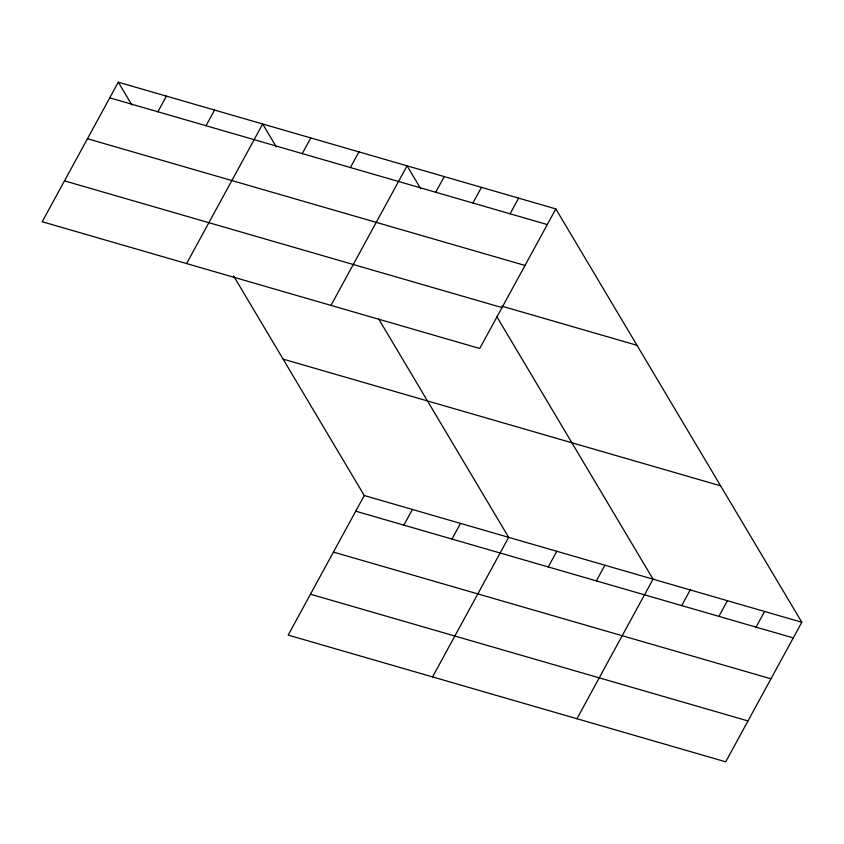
<?xml version="1.0" encoding="UTF-8"?>
<svg xmlns="http://www.w3.org/2000/svg" width="844" height="844" viewBox="0 0 844 844"><rect width="100%" height="100%" fill="white"/><g stroke="black" fill="none" stroke-linecap="round" stroke-linejoin="round"><path stroke-width="1.27" d="M118.297 82.184L42.2 221.75L479.73 348.477L555.827 208.901L118.297 82.184L131.938 105.099M157.881 111.788L166.426 96.121M206.01 125.724L214.555 110.058M186.587 263.571L262.684 123.994L276.315 146.909M302.268 153.597L310.814 137.941M350.397 167.545L358.943 151.878M330.964 305.391L407.072 165.814L420.702 188.729M435.715 192.253L444.26 176.586M472.904 203.024L481.449 187.357M510.092 213.796L518.638 198.129M233.588 275.925L364.27 495.523L288.173 635.099L725.703 761.815L801.8 622.25L555.827 208.901M403.865 525.126L412.399 509.47M451.983 539.073L460.529 523.407M432.561 676.92L508.658 537.343L378.639 318.863M548.241 566.946L556.787 551.28M596.37 580.883L604.916 565.227M576.937 718.74L653.045 579.163L496.937 316.838M681.688 605.602L690.234 589.935M718.877 616.373L727.423 600.706M756.066 627.134L764.611 611.478M109.762 97.841L547.281 224.567M87.46 138.732L524.989 265.449M501.874 306.172L636.998 345.301M64.492 180.869L502.022 307.585M283.099 359.122L720.628 485.838M364.27 495.523L801.8 622.25M355.735 511.19L793.254 637.906M333.433 552.081L770.962 678.798M310.465 594.208L747.995 720.934"/></g></svg>
